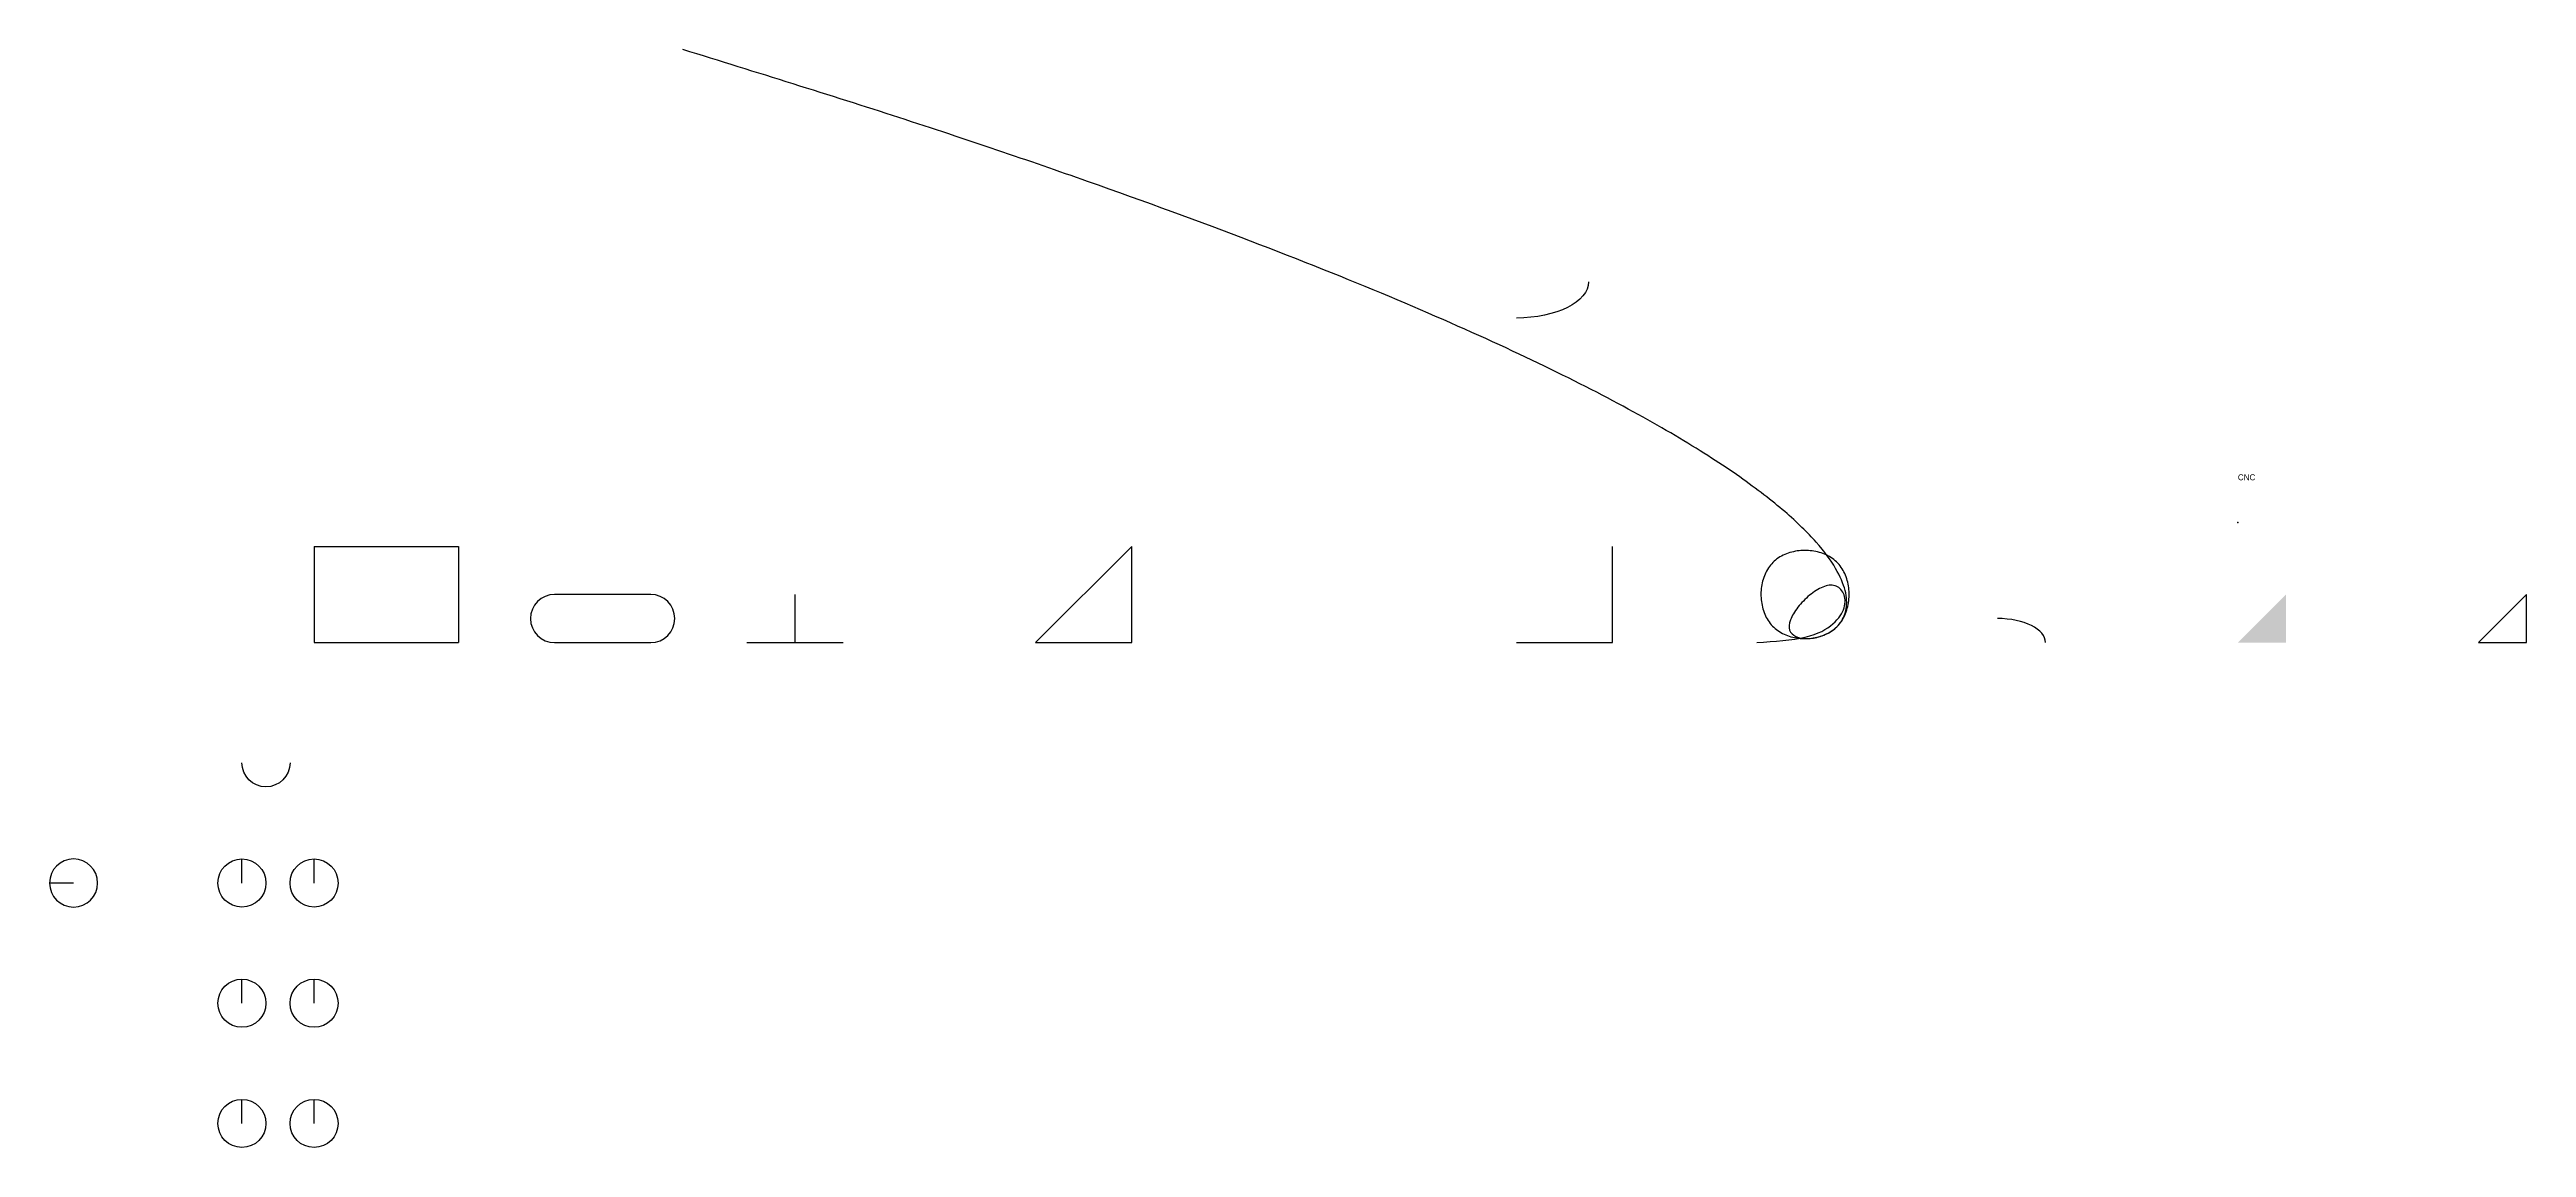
# Model space of a CAD drawing. Header units: millimetres. Extents: x -110 to 920, y -310 to 147.
import ezdxf

# ---------------------------------------------------------------- set-up
doc = ezdxf.new("R2010")
doc.units = ezdxf.units.MM
for name, color, linetype in [('BLOCURI', 7, 'Continuous'), ('GRAVARE', 7, 'Continuous'), ('TAIERE', 7, 'Continuous')]:
    doc.layers.add(name, color=color, linetype=linetype)

# ---------------------------------------------------------------- blocks, each defined once
blk = doc.blocks.new('BLK')
blk.add_line((0, 0), (10, 0))
blk.add_circle((0, 0), 10)
blk = doc.blocks.new('ARC90')
blk.add_arc((0, 0), 10, 0, 90)

msp = doc.modelspace()

# ---------------------------------------------------------------- hatches: boundary and pattern name
at = {"layer": 'TAIERE'}
msp.add_hatch(color=7, dxfattribs=at).paths.add_polyline_path([(800, -100), (820, -100), (820, -80)])

# ---------------------------------------------------------------- linework, layer by layer
at = {"layer": 'GRAVARE'}
msp.add_open_spline([(600, -100), (640, -100), (640, -60), (600, -60), (600, -100), (640, -100), (640, -60)], degree=3, knots=[0, 1, 2, 3, 4, 5, 6, 7, 8, 9, 10], dxfattribs=at)
at = {"layer": 'TAIERE'}
for p, q in [((0, -60), (0, -100)), ((0, -60), (60, -60)), ((60, -60), (60, -100)), ((140, -80), (100, -80)), ((200, -100), (200, -80)), ((0, -100), (60, -100)), ((100, -100), (140, -100)), ((180, -100), (200, -100)), ((200, -100), (220, -100))]:
    msp.add_line(p, q, dxfattribs=at)
msp.add_lwpolyline([(300, -100), (340, -100), (340, -60), (300, -100)], dxfattribs=at)
at = {"layer": 'TAIERE', "extrusion": (0, 0, -1)}
msp.add_lwpolyline([(10, -150, 1), (30, -150)], format="xyb", dxfattribs=at)
at = {"layer": 'TAIERE'}
msp.add_polyline3d([(500, -100, 0), (540, -100, 10), (540, -60, 20)], dxfattribs=at)
for centre, start, end in [((100, -90), 90, 270), ((140, -90), -90, 90)]:
    msp.add_arc(centre, 10, start, end, dxfattribs=at)
at = {"layer": 'TAIERE', "extrusion": (0, 0, -1)}
msp.add_ellipse((500, 50), major_axis=(30, 0), ratio=0.5, start_param=0, end_param=1.570796, dxfattribs=at)
at = {"layer": 'TAIERE'}
msp.add_point((800, -50), dxfattribs=at)
msp.add_3dface([(900, -100), (920, -100), (920, -80, 5)], dxfattribs=at)

# ---------------------------------------------------------------- block references
at = {"layer": 'BLOCURI', "xscale": 2}
msp.add_blockref('ARC90', (700, -100), dxfattribs=at)
at = {"layer": 'BLOCURI', "extrusion": (0, 0, -1)}
msp.add_blockref('BLK', (100, -200), dxfattribs=at)
at = {"layer": 'BLOCURI', "rotation": 90, "row_count": 2, "column_count": 3, "row_spacing": 30, "column_spacing": 50}
msp.add_blockref('BLK', (0, -300), dxfattribs=at)

# ---------------------------------------------------------------- texts
at = {"layer": 'TAIERE', "insert": (800, -30), "char_height": 2.5, "attachment_point": 1}
msp.add_mtext('CNC', dxfattribs=at)

doc.saveas('drawing.dxf')
